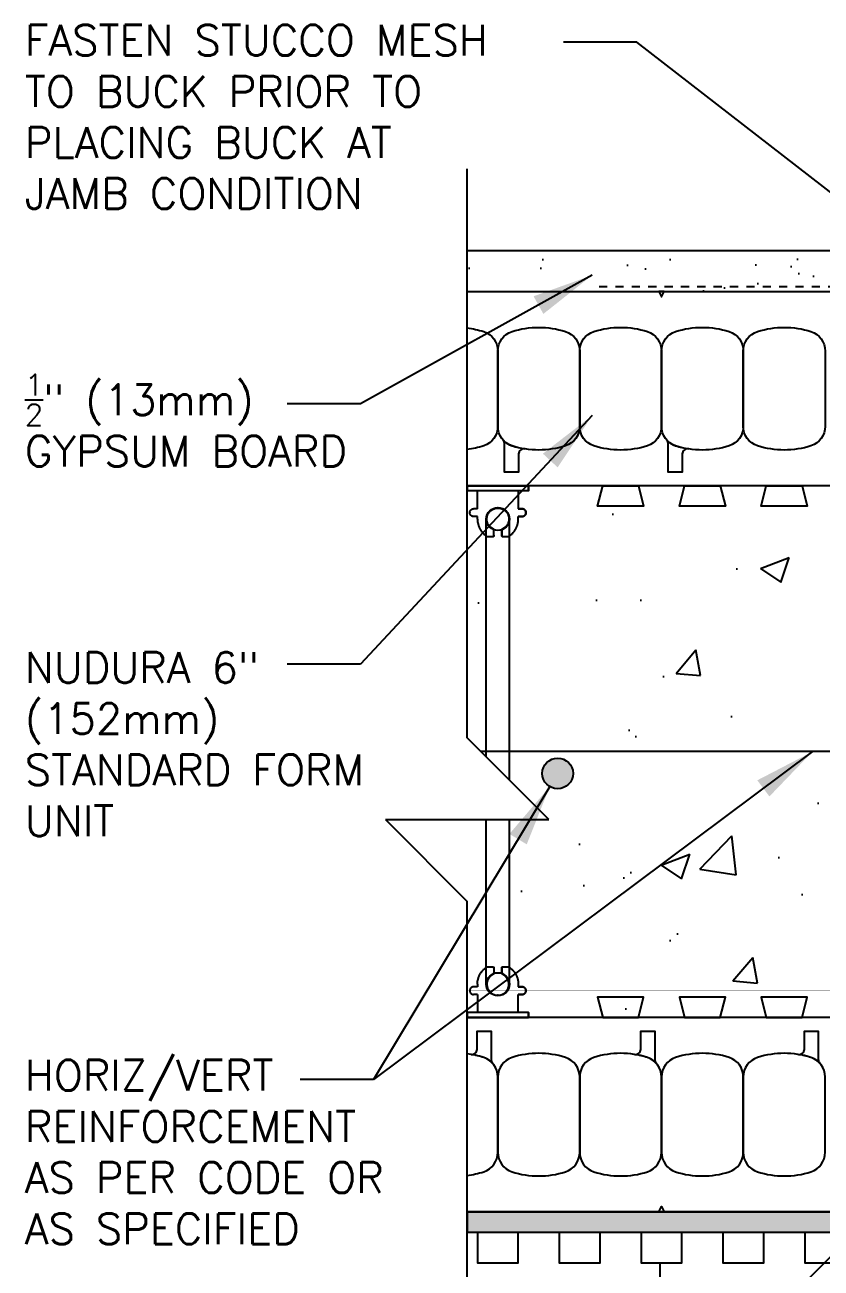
# Model space of a CAD drawing. Header units: inches. Extents: x 2884.7 to 2915.3, y 449.8 to 491.6.
# Drawn here: x 2884.99 to 2894.72, y 475.11 to 490.31 of the extents above; entities that cross this region are included whole.
import ezdxf

# ---------------------------------------------------------------- set-up
doc = ezdxf.new("R2010")
doc.units = ezdxf.units.IN
doc.header["$LTSCALE"] = 0.5
doc.header["$MEASUREMENT"] = 0
doc.linetypes.add('DASHED2', pattern=[0.375, 0.25, -0.125])
doc.layers.get('0').update_dxf_attribs({"linetype": 'CONTINUOUS'})
for name, color, linetype in [('HATCH', 12, 'CONTINUOUS'), ('line25', 2, 'CONTINUOUS'), ('LINE3', 3, 'CONTINUOUS'), ('LINE50', 5, 'CONTINUOUS'), ('LINE65', 3, 'CONTINUOUS'), ('LINE9', 9, 'CONTINUOUS'), ('TEXT', 4, 'CONTINUOUS')]:
    doc.layers.add(name, color=color, linetype=linetype)
doc.styles.add('DIM', font='romans.shx', dxfattribs={"width": 0.7})
doc.styles.get("Standard").update_dxf_attribs({"font": 'romans.shx'})
doc.dimstyles.new('ext_12', dxfattribs={"dimscale": 12, "dimtxt": 0.09375, "dimasz": 0.09375, "dimexe": 0.09375, "dimexo": 0.0625, "dimgap": 0.0625, "dimtad": 1, "dimdec": 1, "dimzin": 3, "dimdsep": 46, "dimlunit": 4, "dimtxsty": 'DIM', "dimcen": 0.09, "dimdle": 0.09375, "dimclrt": 4, "dimadec": 0, "dimazin": 0, "dimtfac": 1, "dimtdec": 1, "dimtmove": 2, "dimatfit": 3, "dimfxl": 0, "dimfrac": 2, "dimtolj": 1, "dimtzin": 0, "dimarcsym": 0})

# ---------------------------------------------------------------- blocks, each defined once
blk = doc.blocks.new('Connector')
blk.add_point((0.271, 0))
at = {"layer": 'LINE9'}
for p, q in [((0, 0.375), (0, -0.375)), ((0.062, -0.375), (0.062, 0.375)), ((0.281, 0.25), (0.062, 0.25))]:
    blk.add_line(p, q, dxfattribs=at)
for points, weights in [([(0.007, 0.375), (0.004, 0.375), (0, 0.375)], [1, 0.972587069138, 0.950305488115]), ([(0.327, 0.343), (0.308, 0.343), (0.281, 0.317), (0.281, 0.297)], [1, 0.85355339, 0.85355339, 1]), ([(0.328, 0.343), (0.327, 0.343), (0.327, 0.343)], [1, 0.70710678, 1]), ([(0.375, 0.297), (0.375, 0.317), (0.348, 0.343), (0.329, 0.343)], [1, 0.85355339, 0.85355339, 1]), ([(0.406, 0.25), (0.546, 0.25), (0.619, 0.131)], [0.958404415409, 0.794674173519, 0.864651571113]), ([(0.619, 0.052), (0.612, 0.049), (0.604, 0.049)], [0.83615024178, 0.892081430621, 1]), ([(0.619, -0.131), (0.546, -0.25), (0.406, -0.25)], [0.864651574428, 0.794674169686, 0.958404415195]), ([(0.604, -0.049), (0.612, -0.049), (0.619, -0.052)], [1, 0.89208144177, 0.836150253337]), ([(0.281, -0.297), (0.281, -0.317), (0.308, -0.343), (0.327, -0.343)], [1, 0.85355339, 0.85355339, 1]), ([(0.327, -0.343), (0.281, -0.343), (0.281, -0.297)], [1, 0.70710678, 1]), ([(0.329, -0.343), (0.348, -0.343), (0.375, -0.317), (0.375, -0.297)], [1, 0.85355339, 0.85355339, 1]), ([(0.375, -0.297), (0.375, -0.343), (0.329, -0.343)], [1, 0.70710678, 1]), ([(0, -0.375), (0.004, -0.375), (0.007, -0.375)], [0.950305488115, 0.972587069138, 1])]:
    blk.add_rational_spline(points, weights, degree=2, dxfattribs=at)
for points, degree in [([(0, 0.375), (0.002, 0.375), (0.005, 0.375), (0.007, 0.375)], 3), ([(0.007, 0.375), (0.021, 0.375), (0.051, 0.375), (0.062, 0.375), (0.062, 0.375)], 3), ([(0.327, 0.343), (0.327, 0.343), (0.328, 0.343), (0.328, 0.343)], 3), ([(0.328, 0.343), (0.329, 0.343), (0.329, 0.343), (0.329, 0.343)], 3), ([(0.281, 0.25), (0.281, 0.297)], 1), ([(0.375, 0.25), (0.375, 0.297)], 1), ([(0.406, 0.25), (0.375, 0.25)], 1), ([(0.604, 0.049), (0.532, 0.049)], 1), ([(0.604, 0.049), (0.609, 0.049), (0.614, 0.05), (0.619, 0.052)], 3), ([(0.619, 0.131), (0.619, 0.052)], 1), ([(0.532, -0.049), (0.604, -0.049)], 1), ([(0.604, -0.049), (0.58, -0.049), (0.556, -0.049), (0.532, -0.049)], 3), ([(0.619, -0.052), (0.614, -0.05), (0.609, -0.049), (0.604, -0.049)], 3), ([(0.619, -0.052), (0.619, -0.131)], 1), ([(0.062, -0.25), (0.281, -0.25)], 1), ([(0.281, -0.297), (0.281, -0.25)], 1), ([(0.281, -0.25), (0.281, -0.297)], 1), ([(0.375, -0.25), (0.375, -0.297)], 1), ([(0.375, -0.297), (0.375, -0.25)], 1), ([(0.406, -0.25), (0.375, -0.25)], 1), ([(0.007, -0.375), (0.005, -0.375), (0.002, -0.375), (0, -0.375)], 3), ([(0.062, -0.375), (0.062, -0.375), (0.051, -0.375), (0.021, -0.375), (0.007, -0.375)], 3), ([(0.328, -0.343), (0.328, -0.343), (0.327, -0.343), (0.327, -0.343)], 3), ([(0.329, -0.343), (0.329, -0.343), (0.329, -0.343), (0.328, -0.343)], 3)]:
    blk.add_open_spline(points, degree=degree, dxfattribs=at)
for points, weights, knots in [([(0.062, 0.375), (0.062, 0.375), (0.046, 0.375), (0.03, 0.375), (0.007, 0.375)], [0.868718858569, 0.861102746415, 1, 0.861102734288, 0.868718859898], [0, 0, 0, 0.5, 0.5, 1, 1, 1]), ([(0.532, 0.049), (0.472, 0.203), (0.333, 0.113), (0.157, 0), (0.333, -0.113), (0.472, -0.203), (0.532, -0.049)], [0.899508922286, 0.599718215298, 1, 0.54226024, 1, 0.599718224335, 0.899508908749], [0, 0, 0, 0.318112, 0.318112, 0.681888, 0.681888, 1, 1, 1]), ([(0.007, -0.375), (0.03, -0.375), (0.046, -0.375), (0.062, -0.375), (0.062, -0.375)], [0.868718859319, 0.861102739573, 1, 0.861102742958, 0.868718858948], [0, 0, 0, 0.5, 0.5, 1, 1, 1])]:
    blk.add_rational_spline(points, weights, degree=2, knots=knots, dxfattribs=at)
for points in [[(0.406, 0.25), (0.406, 0.25), (0.406, 0.25), (0.406, 0.25), (0.406, 0.25), (0.406, 0.25), (0.406, 0.25)], [(0.406, 0.25), (0.406, 0.25), (0.406, 0.25), (0.406, 0.25), (0.406, 0.25), (0.406, 0.25), (0.406, 0.25)], [(0.406, 0.25), (0.406, 0.25), (0.406, 0.25), (0.406, 0.25), (0.406, 0.25), (0.406, 0.25), (0.406, 0.25)], [(0.406, 0.25), (0.406, 0.25), (0.406, 0.25), (0.406, 0.25), (0.406, 0.25), (0.406, 0.25), (0.406, 0.25)], [(0.406, 0.25), (0.406, 0.25), (0.406, 0.25), (0.406, 0.25), (0.406, 0.25), (0.406, 0.25), (0.406, 0.25)], [(0.406, 0.25), (0.406, 0.25), (0.406, 0.25), (0.406, 0.25), (0.406, 0.25), (0.406, 0.25), (0.406, 0.25)], [(0.406, 0.25), (0.406, 0.25), (0.406, 0.25), (0.406, 0.25), (0.406, 0.25), (0.406, 0.25), (0.406, 0.25)], [(0.406, 0.25), (0.406, 0.25), (0.406, 0.25), (0.406, 0.25), (0.406, 0.25), (0.406, 0.25), (0.406, 0.25)], [(0.406, 0.25), (0.406, 0.25), (0.406, 0.25), (0.406, 0.25), (0.406, 0.25), (0.406, 0.25), (0.406, 0.25)], [(0.406, 0.25), (0.406, 0.25), (0.406, 0.25), (0.406, 0.25), (0.406, 0.25), (0.406, 0.25), (0.406, 0.25)], [(0.406, 0.25), (0.406, 0.25), (0.406, 0.25), (0.406, 0.25), (0.406, 0.25), (0.406, 0.25), (0.406, 0.25)], [(0.406, 0.25), (0.406, 0.25), (0.406, 0.25), (0.406, 0.25), (0.406, 0.25), (0.406, 0.25), (0.406, 0.25)], [(0.406, 0.25), (0.406, 0.25), (0.406, 0.25), (0.406, 0.25), (0.406, 0.25), (0.406, 0.25), (0.406, 0.25)], [(0.406, 0.25), (0.406, 0.25), (0.406, 0.25), (0.406, 0.25), (0.406, 0.25), (0.406, 0.25), (0.406, 0.25)], [(0.406, 0.25), (0.406, 0.25), (0.406, 0.25), (0.406, 0.25), (0.406, 0.25), (0.406, 0.25), (0.406, 0.25)], [(0.406, 0.25), (0.406, 0.25), (0.406, 0.25), (0.406, 0.25), (0.406, 0.25), (0.406, 0.25), (0.406, 0.25)], [(0.406, 0.25), (0.406, 0.25), (0.406, 0.25), (0.406, 0.25), (0.406, 0.25), (0.406, 0.25), (0.406, 0.25)], [(0.406, 0.25), (0.406, 0.25), (0.406, 0.25), (0.406, 0.25), (0.406, 0.25), (0.406, 0.25), (0.406, 0.25)], [(0.406, 0.25), (0.406, 0.25), (0.406, 0.25), (0.406, 0.25), (0.406, 0.25), (0.406, 0.25), (0.406, 0.25)], [(0.406, 0.25), (0.406, 0.25), (0.406, 0.25), (0.406, 0.25), (0.406, 0.25), (0.406, 0.25), (0.406, 0.25)], [(0.406, 0.25), (0.406, 0.25), (0.406, 0.25), (0.406, 0.25), (0.406, 0.25), (0.406, 0.25), (0.406, 0.25)], [(0.406, 0.25), (0.406, 0.25), (0.406, 0.25), (0.406, 0.25), (0.406, 0.25), (0.406, 0.25), (0.406, 0.25)], [(0.406, 0.25), (0.406, 0.25), (0.406, 0.25), (0.406, 0.25), (0.406, 0.25), (0.406, 0.25), (0.406, 0.25)], [(0.406, 0.25), (0.406, 0.25), (0.406, 0.25), (0.406, 0.25), (0.406, 0.25), (0.406, 0.25), (0.406, 0.25)], [(0.532, 0.049), (0.532, 0.049), (0.532, 0.049), (0.532, 0.049), (0.532, 0.049), (0.532, 0.049), (0.532, 0.049)], [(0.532, 0.049), (0.532, 0.049), (0.532, 0.049), (0.532, 0.049), (0.532, 0.049), (0.532, 0.049), (0.532, 0.049)], [(0.532, 0.049), (0.532, 0.049), (0.532, 0.049), (0.532, 0.049), (0.532, 0.049), (0.532, 0.049), (0.532, 0.049)], [(0.532, 0.049), (0.532, 0.049), (0.532, 0.049), (0.532, 0.049), (0.532, 0.049), (0.532, 0.049), (0.532, 0.049)], [(0.532, 0.049), (0.532, 0.049), (0.532, 0.049), (0.532, 0.049), (0.532, 0.049), (0.532, 0.049), (0.532, 0.049)], [(0.532, 0.049), (0.532, 0.049), (0.532, 0.049), (0.532, 0.049), (0.532, 0.049), (0.532, 0.049), (0.532, 0.049)], [(0.532, 0.049), (0.532, 0.049), (0.532, 0.049), (0.532, 0.049), (0.532, 0.049), (0.532, 0.049), (0.532, 0.049)], [(0.532, 0.049), (0.532, 0.049), (0.532, 0.049), (0.532, 0.049), (0.532, 0.049), (0.532, 0.049), (0.532, 0.049)], [(0.532, 0.049), (0.532, 0.049), (0.532, 0.049), (0.532, 0.049), (0.532, 0.049), (0.532, 0.049), (0.532, 0.049)], [(0.532, 0.049), (0.532, 0.049), (0.532, 0.049), (0.532, 0.049), (0.532, 0.049), (0.532, 0.049), (0.532, 0.049)], [(0.604, 0.049), (0.604, 0.049), (0.604, 0.049), (0.604, 0.049), (0.604, 0.049), (0.604, 0.049), (0.604, 0.049)], [(0.604, 0.049), (0.604, 0.049), (0.604, 0.049), (0.604, 0.049), (0.604, 0.049), (0.604, 0.049), (0.604, 0.049)], [(0.604, 0.049), (0.604, 0.049), (0.604, 0.049), (0.604, 0.049), (0.604, 0.049), (0.604, 0.049), (0.604, 0.049)], [(0.604, 0.049), (0.604, 0.049), (0.604, 0.049), (0.604, 0.049), (0.604, 0.049), (0.604, 0.049), (0.604, 0.049)], [(0.619, 0.131), (0.619, 0.131), (0.619, 0.131), (0.619, 0.131), (0.619, 0.131), (0.619, 0.131), (0.619, 0.131)], [(0.619, 0.131), (0.619, 0.131), (0.619, 0.131), (0.619, 0.131), (0.619, 0.131), (0.619, 0.131), (0.619, 0.131)], [(0.619, 0.131), (0.619, 0.131), (0.619, 0.131), (0.619, 0.131), (0.619, 0.131), (0.619, 0.131), (0.619, 0.131)], [(0.619, 0.131), (0.619, 0.131), (0.619, 0.131), (0.619, 0.131), (0.619, 0.131), (0.619, 0.131), (0.619, 0.131)], [(0.532, -0.049), (0.532, -0.049), (0.532, -0.049), (0.532, -0.049), (0.532, -0.049), (0.532, -0.049), (0.532, -0.049)], [(0.532, -0.049), (0.532, -0.049), (0.532, -0.049), (0.532, -0.049), (0.532, -0.049), (0.532, -0.049), (0.532, -0.049)], [(0.532, -0.049), (0.532, -0.049), (0.532, -0.049), (0.532, -0.049), (0.532, -0.049), (0.532, -0.049), (0.532, -0.049)], [(0.532, -0.049), (0.532, -0.049), (0.532, -0.049), (0.532, -0.049), (0.532, -0.049), (0.532, -0.049), (0.532, -0.049)], [(0.604, -0.049), (0.604, -0.049), (0.604, -0.049), (0.604, -0.049), (0.604, -0.049), (0.604, -0.049), (0.604, -0.049)], [(0.604, -0.049), (0.604, -0.049), (0.604, -0.049), (0.604, -0.049), (0.604, -0.049), (0.604, -0.049), (0.604, -0.049)], [(0.604, -0.049), (0.604, -0.049), (0.604, -0.049), (0.604, -0.049), (0.604, -0.049), (0.604, -0.049), (0.604, -0.049)], [(0.604, -0.049), (0.604, -0.049), (0.604, -0.049), (0.604, -0.049), (0.604, -0.049), (0.604, -0.049), (0.604, -0.049)], [(0.604, -0.049), (0.604, -0.049), (0.604, -0.049), (0.604, -0.049), (0.604, -0.049), (0.604, -0.049), (0.604, -0.049)], [(0.604, -0.049), (0.604, -0.049), (0.604, -0.049), (0.604, -0.049), (0.604, -0.049), (0.604, -0.049), (0.604, -0.049)], [(0.604, -0.049), (0.604, -0.049), (0.604, -0.049), (0.604, -0.049), (0.604, -0.049), (0.604, -0.049), (0.604, -0.049)], [(0.604, -0.049), (0.604, -0.049), (0.604, -0.049), (0.604, -0.049), (0.604, -0.049), (0.604, -0.049), (0.604, -0.049)], [(0.619, -0.131), (0.619, -0.131), (0.619, -0.131), (0.619, -0.131), (0.619, -0.131), (0.619, -0.131), (0.619, -0.131)], [(0.619, -0.131), (0.619, -0.131), (0.619, -0.131), (0.619, -0.131), (0.619, -0.131), (0.619, -0.131), (0.619, -0.131)], [(0.619, -0.131), (0.619, -0.131), (0.619, -0.131), (0.619, -0.131), (0.619, -0.131), (0.619, -0.131), (0.619, -0.131)], [(0.619, -0.131), (0.619, -0.131), (0.619, -0.131), (0.619, -0.131), (0.619, -0.131), (0.619, -0.131), (0.619, -0.131)], [(0.406, -0.25), (0.406, -0.25), (0.406, -0.25), (0.406, -0.25), (0.406, -0.25), (0.406, -0.25), (0.406, -0.25)], [(0.406, -0.25), (0.406, -0.25), (0.406, -0.25), (0.406, -0.25), (0.406, -0.25), (0.406, -0.25), (0.406, -0.25)], [(0.406, -0.25), (0.406, -0.25), (0.406, -0.25), (0.406, -0.25), (0.406, -0.25), (0.406, -0.25), (0.406, -0.25)], [(0.406, -0.25), (0.406, -0.25), (0.406, -0.25), (0.406, -0.25), (0.406, -0.25), (0.406, -0.25), (0.406, -0.25)], [(0.406, -0.25), (0.406, -0.25), (0.406, -0.25), (0.406, -0.25), (0.406, -0.25), (0.406, -0.25), (0.406, -0.25)], [(0.406, -0.25), (0.406, -0.25), (0.406, -0.25), (0.406, -0.25), (0.406, -0.25), (0.406, -0.25), (0.406, -0.25)], [(0.406, -0.25), (0.406, -0.25), (0.406, -0.25), (0.406, -0.25), (0.406, -0.25), (0.406, -0.25), (0.406, -0.25)], [(0.406, -0.25), (0.406, -0.25), (0.406, -0.25), (0.406, -0.25), (0.406, -0.25), (0.406, -0.25), (0.406, -0.25)], [(0.406, -0.25), (0.406, -0.25), (0.406, -0.25), (0.406, -0.25), (0.406, -0.25), (0.406, -0.25), (0.406, -0.25)], [(0.406, -0.25), (0.406, -0.25), (0.406, -0.25), (0.406, -0.25), (0.406, -0.25), (0.406, -0.25), (0.406, -0.25)], [(0.406, -0.25), (0.406, -0.25), (0.406, -0.25), (0.406, -0.25), (0.406, -0.25), (0.406, -0.25), (0.406, -0.25)]]:
    blk.add_open_spline(points, degree=3, knots=[0, 0, 0, 0, 1, 1, 1, 1, 1, 1, 1], dxfattribs=at)

msp = doc.modelspace()

# ---------------------------------------------------------------- hatches: boundary and pattern name
at = {"layer": 'HATCH'}
h = msp.add_hatch(dxfattribs=at)
h.set_pattern_fill('AR-SAND', color=256, scale=0.5)
h.set_pattern_definition([(37.5, (0, 0), (-0.03149668, 0.96341188), [0, -0.76, 0, -0.85, 0, -0.8125]), (7.5, (0, 0), (0.88488835, 1.41107303), [0, -0.41, 0, -0.685, 0, -0.2625]), (327.5, (-0.615, 0), (1.55707093, 0.00282953), [0, -0.25, 0, -0.9, 0, -1.175]), (317.5, (-0.615, 0), (1.5030633, 0.4388378), [0, -0.125, 0, -0.59, 0, -0.675])])
h.paths.add_polyline_path([(2903.549, 487.553), (2903.049, 487.553), (2903.049, 487.053), (2903.049, 483.564), (2903.049, 482.678, 0.375193), (2903.268, 482.678), (2903.549, 482.678)])
h.paths.add_polyline_path([(2890.393, 487.553), (2890.393, 487.053), (2903.049, 487.053), (2903.049, 487.553)])
h = msp.add_hatch(dxfattribs=at)
h.set_pattern_fill('AR-CONC', color=256, scale=0.5)
h.set_pattern_definition([(50, (216.4503, -23.507), (3.586301, -0.3137607), [0.375, -4.125]), (355, (216.4503, -23.507), (-0.6937567, 3.7609607), [0.3, -3.3]), (100.45144, (216.7492, -23.5333), (2.8925442, 3.4472), [0.318701, -3.5057106]), (46.1842, (216.4503, -22.507), (5.336207, -0.8275964), [0.5625, -6.1875]), (96.63564, (216.895, -22.576), (4.67331, 4.870593), [0.478052, -5.258569]), (351.18416, (216.4503, -22.507), (4.67331, 4.870593), [0.45, -4.95]), (21, (216.9503, -22.757), (2.9845353, -2.0130945), [0.375, -4.125]), (326, (216.9503, -22.757), (1.2165767, 3.62575), [0.3, -3.3]), (71.45144, (217.199, -22.925), (4.201112, 1.6126558), [0.318701, -3.5057106]), (37.5, (216.4503, -23.5071), (0.0607993, 1.66446927), [0, -3.26, 0, -3.35, 0, -3.3125]), (7.5, (216.4503, -23.5071), (1.3153477, 1.9720586), [0, -1.91, 0, -3.185, 0, -1.2625]), (327.5, (215.3353, -23.5071), (2.6691122, -0.11277436), [0, -1.25, 0, -3.9, 0, -5.175]), (317.5, (214.8353, -23.5071), (2.9159308, 0.500525), [0, -1.625, 0, -2.59, 0, -3.675])])
h.paths.add_polyline_path([(2891.143, 484.678), (2898.393, 484.678), (2898.393, 484.616), (2898.518, 484.616), (2898.518, 484.397), (2898.471, 484.397), (2898.425, 484.349), (2898.471, 484.303), (2898.518, 484.303), (2898.54, 484.17), (2898.627, 484.066), (2898.628, 478.791), (2898.55, 478.706), (2898.518, 478.553), (2898.471, 478.553), (2898.425, 478.506), (2898.471, 478.46), (2898.518, 478.46), (2898.518, 478.241), (2898.393, 478.241), (2898.393, 478.178), (2891.143, 478.178), (2891.143, 478.241), (2891.018, 478.241), (2891.018, 478.46), (2891.065, 478.46), (2891.112, 478.505), (2891.078, 478.551), (2891.018, 478.553), (2890.996, 478.687), (2890.909, 478.791), (2890.909, 484.066), (2890.96, 484.112), (2890.996, 484.17), (2891.015, 484.235), (2891.018, 484.303), (2891.066, 484.303), (2891.098, 484.317), (2891.112, 484.349), (2891.099, 484.383), (2891.066, 484.397), (2891.018, 484.397), (2891.018, 484.616), (2891.143, 484.616)])
h.paths.add_polyline_path([(2899.143, 484.678), (2901.268, 484.678), (2901.268, 478.678), (2902.768, 478.678), (2902.768, 478.178), (2901.268, 478.178), (2899.143, 478.178), (2899.143, 478.241), (2899.018, 478.241), (2899.018, 478.46), (2899.066, 478.46), (2899.098, 478.473), (2899.112, 478.506), (2899.099, 478.539), (2899.066, 478.553), (2899.018, 478.553), (2899.015, 478.621), (2898.996, 478.687), (2898.96, 478.745), (2898.909, 478.791), (2898.909, 484.066), (2898.96, 484.112), (2898.996, 484.17), (2899.015, 484.235), (2899.018, 484.303), (2899.066, 484.303), (2899.112, 484.35), (2899.066, 484.397), (2899.018, 484.397), (2899.018, 484.616), (2899.143, 484.616)])
h.paths.add_polyline_path([(2891.393, 480.615), (2889.393, 480.615), (2890.393, 479.615), (2890.393, 478.241), (2890.518, 478.241), (2890.518, 478.46), (2890.471, 478.46), (2890.425, 478.506), (2890.471, 478.553), (2890.518, 478.553), (2890.55, 478.706), (2890.628, 478.791)])
h.paths.add_polyline_path([(2890.393, 484.616), (2890.393, 482.495), (2890.627, 482.26), (2890.627, 484.066), (2890.54, 484.17), (2890.518, 484.303), (2890.471, 484.303), (2890.425, 484.349), (2890.471, 484.397), (2890.518, 484.397), (2890.518, 484.616)])
h = msp.add_hatch(dxfattribs=at)
h.set_pattern_fill('AR-SAND', color=256, scale=0.05)
h.set_pattern_definition([(37.5, (0, 0), (-0.003149668, 0.0963411885), [0, -0.076, 0, -0.085, 0, -0.08125]), (7.5, (0, 0), (0.088488835, 0.141107303), [0, -0.041, 0, -0.0685, 0, -0.02625]), (327.5, (-0.0615, 0), (0.155707093, 0.0002829527), [0, -0.025, 0, -0.09, 0, -0.1175]), (317.5, (-0.0615, 0), (0.15030633, 0.043883778), [0, -0.0125, 0, -0.059, 0, -0.0675])])
h.paths.add_polyline_path([(2902.518, 475.803), (2890.393, 475.803), (2890.393, 475.553), (2902.518, 475.553)])
h = msp.add_hatch(dxfattribs=at)
h.set_pattern_fill('INSUL', color=256, scale=7, angle=90)
h.set_pattern_definition([(90, (0, -0.125), (-2.625, 2e-16), []), (90, (-0.875, -0.125), (-2.625, 2e-16), [0.875, -0.875]), (90, (-1.75, -0.125), (-2.625, 2e-16), [0.875, -0.875])])
h.paths.add_polyline_path([(2902.518, 475.553), (2902.018, 475.553), (2902.018, 475.178), (2901.518, 475.178), (2901.518, 475.553), (2901.018, 475.553), (2901.018, 475.178), (2900.518, 475.178), (2900.518, 475.553), (2900.018, 475.553), (2900.018, 475.178), (2899.518, 475.178), (2899.518, 475.553), (2899.018, 475.553), (2899.018, 475.178), (2898.518, 475.178), (2898.518, 475.553), (2898.018, 475.553), (2898.018, 475.178), (2897.518, 475.178), (2897.518, 475.553), (2897.018, 475.553), (2897.018, 475.178), (2896.518, 475.178), (2896.518, 475.553), (2896.018, 475.553), (2896.018, 475.178), (2895.518, 475.178), (2895.518, 475.553), (2895.018, 475.553), (2895.018, 475.178), (2894.518, 475.178), (2894.518, 475.553), (2894.018, 475.553), (2894.018, 475.178), (2893.518, 475.178), (2893.518, 475.553), (2893.018, 475.553), (2893.018, 475.178), (2892.518, 475.178), (2892.518, 475.553), (2892.018, 475.553), (2892.018, 475.178), (2891.518, 475.178), (2891.518, 475.553), (2891.018, 475.553), (2891.018, 475.178), (2890.518, 475.178), (2890.518, 475.553), (2890.393, 475.553), (2890.393, 473.953), (2902.518, 473.953)])
at = {"layer": 'LINE65'}
msp.add_hatch(color=256, dxfattribs=at).paths.add_polyline_path([(2891.311, 481.162, 1), (2891.686, 481.162, 1)])

# ---------------------------------------------------------------- linework, layer by layer
at = {"layer": 'HATCH', "color": 4, "linetype": 'DASHED2', "ltscale": 0.5}
msp.add_line((2892.005, 487.116), (2902.799, 487.116), dxfattribs=at)
at = {"layer": 'line25'}
for p, q in [((2901.268, 484.678), (2890.393, 484.678)), ((2902.518, 478.178), (2890.393, 478.178))]:
    msp.add_line(p, q, dxfattribs=at)
for points in [[(2892.487, 484.678), (2892.549, 484.428), (2891.987, 484.428), (2892.049, 484.678)], [(2893.487, 484.678), (2893.549, 484.428), (2892.987, 484.428), (2893.049, 484.678)], [(2894.487, 484.678), (2894.549, 484.428), (2893.987, 484.428), (2894.049, 484.678)], [(2892.487, 478.178), (2892.549, 478.428), (2891.987, 478.428), (2892.049, 478.178)], [(2893.487, 478.178), (2893.549, 478.428), (2892.987, 478.428), (2893.049, 478.178)], [(2894.487, 478.178), (2894.549, 478.428), (2893.987, 478.428), (2894.049, 478.178)]]:
    msp.add_lwpolyline(points, close=True, dxfattribs=at)
at = {"layer": 'LINE3'}
msp.add_line((2899.768, 481.428), (2890.562, 481.428), dxfattribs=at)
at = {"layer": 'LINE50'}
for p, q in [((2890.393, 487.053), (2901.268, 487.053)), ((2890.393, 475.803), (2902.518, 475.803))]:
    msp.add_line(p, q, dxfattribs=at)
at = {"layer": 'LINE65'}
msp.add_circle((2891.499, 481.162), 0.188, dxfattribs=at)
at = {"layer": 'LINE9'}
for p, q in [((2890.393, 481.597), (2890.393, 488.553)), ((2890.393, 487.553), (2903.549, 487.553)), ((2890.627, 481.363), (2890.627, 484.272)), ((2890.909, 481.081), (2890.909, 484.272)), ((2891.393, 480.597), (2890.393, 481.597)), ((2889.393, 480.597), (2891.393, 480.597)), ((2889.393, 480.597), (2890.393, 479.597)), ((2890.627, 478.584), (2890.627, 480.597)), ((2890.909, 478.584), (2890.909, 480.597)), ((2890.393, 472.641), (2890.393, 479.597))]:
    msp.add_line(p, q, dxfattribs=at)
for points in [[(2892.737, 487.053), (2892.768, 486.989), (2892.799, 487.053)], [(2902.518, 475.803), (2890.393, 475.803), (2890.393, 475.553), (2902.518, 475.553)], [(2892.737, 475.803), (2892.768, 475.868), (2892.799, 475.803)]]:
    msp.add_lwpolyline(points, close=True, dxfattribs=at)
for points in [[(2890.393, 486.608, -0.048761), (2890.595, 486.564, -0.325305), (2890.768, 486.326), (2890.768, 485.405, -0.325305), (2890.595, 485.167, -0.157671)], [(2890.595, 485.167, -0.048761), (2890.393, 485.123, -0.325305)], [(2890.595, 477.689, 0.048761), (2890.393, 477.733, 0.325305)], [(2890.393, 476.248, 0.048761), (2890.595, 476.292, 0.325305), (2890.768, 476.53), (2890.768, 477.451, 0.325305), (2890.595, 477.689, 0.157671)]]:
    msp.add_lwpolyline(points, format="xyb", dxfattribs=at)
for points in [[(2891.595, 485.167, -0.157671), (2890.941, 485.167, -0.325305), (2890.768, 485.405), (2890.768, 486.326, -0.325305), (2890.941, 486.564, -0.157671), (2891.595, 486.564, -0.325305), (2891.768, 486.326), (2891.768, 485.405, -0.325305)], [(2892.595, 485.167, -0.157671), (2891.941, 485.167, -0.325305), (2891.768, 485.405), (2891.768, 486.326, -0.325305), (2891.941, 486.564, -0.157671), (2892.595, 486.564, -0.325305), (2892.768, 486.326), (2892.768, 485.405, -0.325305)], [(2893.595, 485.167, -0.157671), (2892.941, 485.167, -0.325305), (2892.768, 485.405), (2892.768, 486.326, -0.325305), (2892.941, 486.564, -0.157671), (2893.595, 486.564, -0.325305), (2893.768, 486.326), (2893.768, 485.405, -0.325305)], [(2894.595, 485.167, -0.157671), (2893.941, 485.167, -0.325305), (2893.768, 485.405), (2893.768, 486.326, -0.325305), (2893.941, 486.564, -0.157671), (2894.595, 486.564, -0.325305), (2894.768, 486.326), (2894.768, 485.405, -0.325305)], [(2890.941, 485.167, 0.037267), (2891.095, 485.13, 0.463036), (2891.022, 485.068), (2891.022, 484.847), (2890.851, 484.847), (2890.851, 485.193, 0.189002), (2890.835, 485.235, 0.128407)], [(2892.941, 485.167, 0.037267), (2893.095, 485.13, 0.463036), (2893.022, 485.068), (2893.022, 484.847), (2892.851, 484.847), (2892.851, 485.193, 0.189002), (2892.835, 485.235, 0.128407)], [(2890.595, 477.689, 0.037267), (2890.441, 477.727, 0.463036), (2890.514, 477.788), (2890.514, 478.01), (2890.685, 478.01), (2890.685, 477.664, 0.189002), (2890.701, 477.621, 0.128407)], [(2892.595, 477.689, 0.037267), (2892.441, 477.727, 0.463036), (2892.514, 477.788), (2892.514, 478.01), (2892.685, 478.01), (2892.685, 477.664, 0.189002), (2892.701, 477.621, 0.128407)], [(2894.595, 477.689, 0.037267), (2894.441, 477.727, 0.463036), (2894.514, 477.788), (2894.514, 478.01), (2894.685, 478.01), (2894.685, 477.664, 0.189002), (2894.701, 477.621, 0.128407)], [(2891.595, 477.689, 0.157671), (2890.941, 477.689, 0.325305), (2890.768, 477.451), (2890.768, 476.53, 0.325305), (2890.941, 476.292, 0.157671), (2891.595, 476.292, 0.325305), (2891.768, 476.53), (2891.768, 477.451, 0.325305)], [(2892.595, 477.689, 0.157671), (2891.941, 477.689, 0.325305), (2891.768, 477.451), (2891.768, 476.53, 0.325305), (2891.941, 476.292, 0.157671), (2892.595, 476.292, 0.325305), (2892.768, 476.53), (2892.768, 477.451, 0.325305)], [(2893.595, 477.689, 0.157671), (2892.941, 477.689, 0.325305), (2892.768, 477.451), (2892.768, 476.53, 0.325305), (2892.941, 476.292, 0.157671), (2893.595, 476.292, 0.325305), (2893.768, 476.53), (2893.768, 477.451, 0.325305)], [(2894.595, 477.689, 0.157671), (2893.941, 477.689, 0.325305), (2893.768, 477.451), (2893.768, 476.53, 0.325305), (2893.941, 476.292, 0.157671), (2894.595, 476.292, 0.325305), (2894.768, 476.53), (2894.768, 477.451, 0.325305)]]:
    msp.add_lwpolyline(points, format="xyb", close=True, dxfattribs=at)
msp.add_lwpolyline([(2890.393, 475.553), (2890.518, 475.553), (2890.518, 475.178), (2891.018, 475.178), (2891.018, 475.553), (2891.518, 475.553), (2891.518, 475.178), (2892.018, 475.178), (2892.018, 475.553), (2892.518, 475.553), (2892.518, 475.178), (2893.018, 475.178), (2893.018, 475.553), (2893.518, 475.553), (2893.518, 475.178), (2894.018, 475.178), (2894.018, 475.553), (2894.518, 475.553), (2894.518, 475.178), (2895.018, 475.178)], dxfattribs=at)
for centre in [(2890.768, 484.272), (2890.768, 478.584)]:
    msp.add_circle(centre, 0.141, dxfattribs=at)

# ---------------------------------------------------------------- block references
at = {"xscale": -1, "rotation": 90}
msp.add_blockref('Connector', (2890.768, 484.678), dxfattribs=at)
at = {"rotation": 90}
msp.add_blockref('Connector', (2890.768, 478.178), dxfattribs=at)

# ---------------------------------------------------------------- texts
at = {"layer": 'TEXT', "char_height": 0.375, "attachment_point": 4}
for s, insert, width in [('FASTEN STUCCO MESH TO BUCK PRIOR TO PLACING BUCK AT JAMB CONDITION', (2884.987, 489.188), 6.32209), ('\\A1;{\\H0.7x;\\S1/2;}" (13mm) GYPSUM BOARD', (2884.987, 485.48), 4.76656), ('\\A1;NUDURA 6" (152mm) STANDARD FORM UNIT', (2884.987, 481.519), 5.49942), ('HORIZ/VERT REINFORCEMENT AS PER CODE OR AS SPECIFIED', (2884.987, 476.534), 5.30673)]:
    msp.add_mtext(s, dxfattribs=dict(at, insert=insert, width=width))

# ---------------------------------------------------------------- leaders
at = {"layer": 'TEXT'}
for points in [[(2900.891, 483.561), (2892.468, 490.102), (2891.572, 490.102)], [(2891.92, 487.252), (2889.09, 485.679), (2888.194, 485.679)], [(2891.92, 485.536), (2889.09, 482.498), (2888.193, 482.498)], [(2894.614, 481.428), (2889.248, 477.421), (2888.351, 477.421)], [(2891.402, 481.001), (2889.248, 477.421), (2888.351, 477.421)], [(2899.452, 479.877), (2891.051, 471.467), (2887.611, 471.467)]]:
    msp.add_leader(points, dimstyle='ext_12', override={"dimasz": 0.0625, "dimgap": 0.0625, "dimtad": 0}, dxfattribs=at)

doc.saveas('drawing.dxf')
